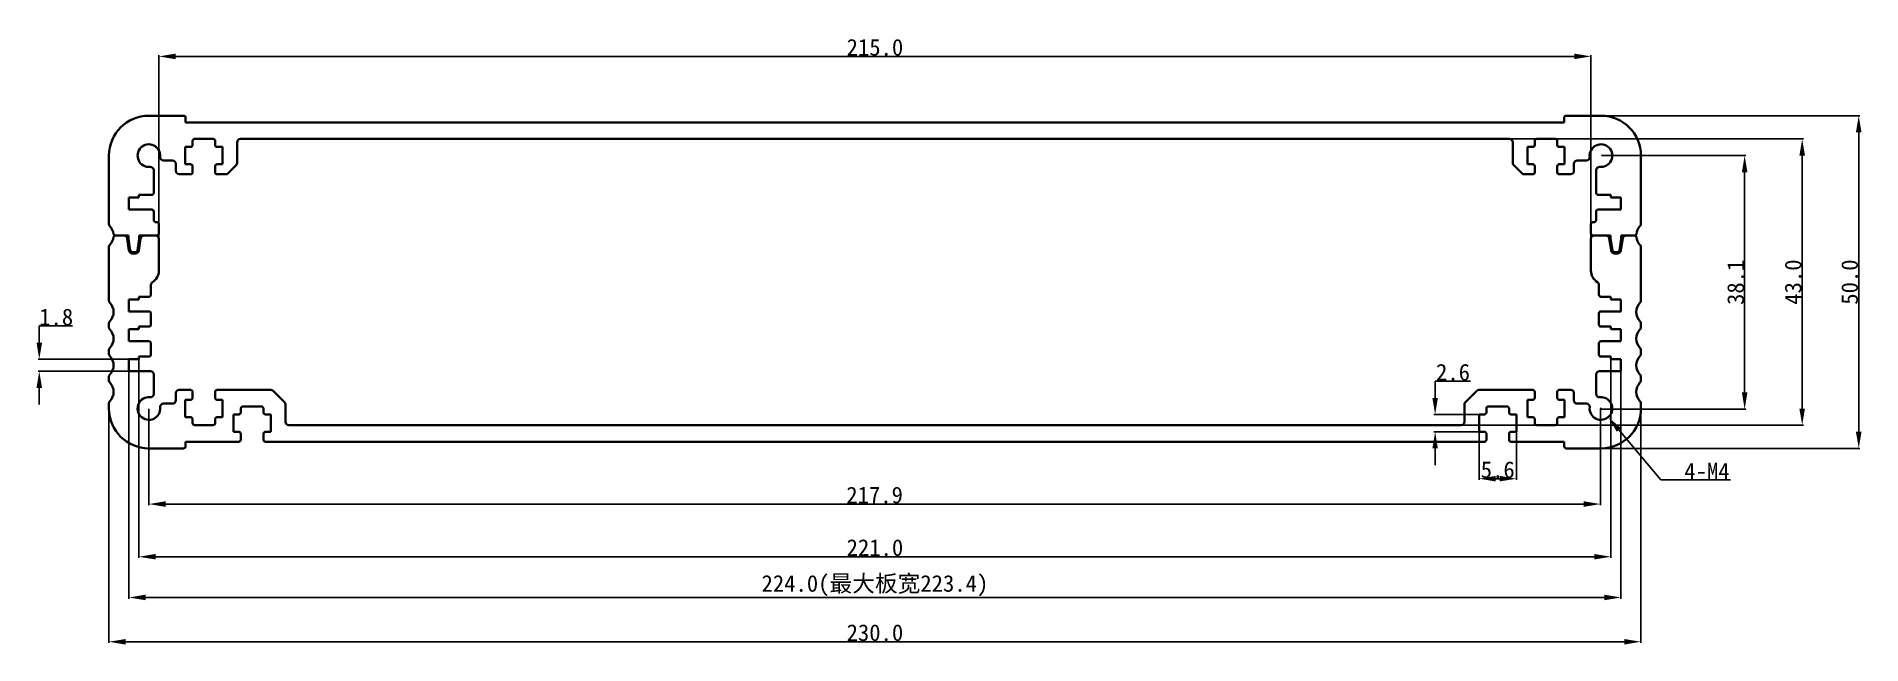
# Model space of a CAD drawing. Header units: inches. Extents: x -11 to 263, y -29 to 62.
import ezdxf

# ---------------------------------------------------------------- set-up
doc = ezdxf.new("R2010")
doc.units = ezdxf.units.IN
doc.header["$MEASUREMENT"] = 0
doc.layers.add('1', color=30, linetype='Continuous')
doc.layers.add('Visible (ISO)', color=7, linetype='Continuous', lineweight=35)
doc.styles.get("Standard").update_dxf_attribs({"font": 'simhei.ttf'})
doc.dimstyles.get("Standard").update_dxf_attribs({"dimtxt": 2.5, "dimasz": 2.5, "dimexe": 0.18, "dimexo": 0.0625, "dimgap": 0.09, "dimtad": 1, "dimtoh": 1, "dimdec": 1, "dimzin": 0, "dimdsep": 46, "dimtxsty": 'Standard', "dimcen": 0.09, "dimadec": 0, "dimazin": 0, "dimtfac": 1, "dimtdec": 1, "dimtofl": 0, "dimtmove": 0, "dimatfit": 3, "dimfxl": 1, "dimtolj": 1, "dimtzin": 0, "dimarcsym": 0})

# ---------------------------------------------------------------- blocks, each defined once
blk = doc.blocks.new('*D1')
at = {"color": 0, "lineweight": -2}
for p, q in [((0, 5.94), (0, -29.23)), ((230, 5.94), (230, -29.23)), ((2.5, -29.05), (227.5, -29.05))]:
    blk.add_line(p, q, dxfattribs=at)
at = {"color": 0}
for points in [[(2.5, -28.64), (2.5, -29.47), (0, -29.05)], [(227.5, -28.64), (227.5, -29.47), (230, -29.05)]]:
    blk.add_solid(points, dxfattribs=at)
at = {"layer": 'Defpoints', "color": 0}
for p in [(0, 6), (230, 6), (230, -29.05)]:
    blk.add_point(p, dxfattribs=at)
at = {"color": 0, "insert": (115, -27.7), "char_height": 2.5, "attachment_point": 5}
blk.add_mtext('\\A1;230.0', dxfattribs=at)
blk = doc.blocks.new('*D2')
at = {"color": 0, "lineweight": -2}
for p, q in [((221.41, 50), (262.88, 50)), ((262.7, 2.5), (262.7, 47.5)), ((221.46, 0), (262.88, 0))]:
    blk.add_line(p, q, dxfattribs=at)
at = {"color": 0}
for points in [[(262.28, 47.5), (263.12, 47.5), (262.7, 50)], [(262.28, 2.5), (263.12, 2.5), (262.7, 0)]]:
    blk.add_solid(points, dxfattribs=at)
at = {"layer": 'Defpoints', "color": 0}
for p in [(221.35, 50), (262.7, 50), (221.4, 0)]:
    blk.add_point(p, dxfattribs=at)
at = {"color": 0, "insert": (261.35, 25), "char_height": 2.5, "attachment_point": 5, "rotation": 90}
blk.add_mtext('\\A1;50.0', dxfattribs=at)
blk = doc.blocks.new('*D3')
at = {"layer": '1', "color": 0, "lineweight": -2}
for p, q in [((3, 11.54), (3, -22.58)), ((227, 11.54), (227, -22.58)), ((224.5, -22.4), (5.5, -22.4))]:
    blk.add_line(p, q, dxfattribs=at)
at = {"layer": '1', "color": 0}
for points in [[(5.5, -21.98), (5.5, -22.81), (3, -22.4)], [(224.5, -21.98), (224.5, -22.81), (227, -22.4)]]:
    blk.add_solid(points, dxfattribs=at)
at = {"layer": 'Defpoints', "color": 0}
for p in [(3, 11.6), (227, 11.6), (3, -22.4)]:
    blk.add_point(p, dxfattribs=at)
at = {"layer": '1', "color": 0, "insert": (115, -20.62), "char_height": 2.5, "attachment_point": 5}
blk.add_mtext('\\A1;224.0(最大板宽223.4)', dxfattribs=at)
blk = doc.blocks.new('*D4')
at = {"color": 0, "lineweight": -2}
for p, q in [((7.5, 29.16), (7.5, 59.09)), ((220, 58.91), (10, 58.91)), ((222.5, 29.16), (222.5, 59.09))]:
    blk.add_line(p, q, dxfattribs=at)
at = {"color": 0}
for points in [[(10, 59.33), (10, 58.49), (7.5, 58.91)], [(220, 59.33), (220, 58.49), (222.5, 58.91)]]:
    blk.add_solid(points, dxfattribs=at)
at = {"layer": 'Defpoints', "color": 0}
for p in [(7.5, 58.91), (7.5, 29.1), (222.5, 29.1)]:
    blk.add_point(p, dxfattribs=at)
at = {"color": 0, "insert": (115, 60.26), "char_height": 2.5, "attachment_point": 5}
blk.add_mtext('\\A1;215.0', dxfattribs=at)
blk = doc.blocks.new('*D5')
at = {"color": 0, "lineweight": -2}
for p, q in [((134.68, 46.5), (254.39, 46.5)), ((254.21, 6), (254.21, 44)), ((134.98, 3.5), (254.39, 3.5))]:
    blk.add_line(p, q, dxfattribs=at)
at = {"color": 0}
for points in [[(253.79, 44), (254.63, 44), (254.21, 46.5)], [(253.79, 6), (254.63, 6), (254.21, 3.5)]]:
    blk.add_solid(points, dxfattribs=at)
at = {"layer": 'Defpoints', "color": 0}
for p in [(134.62, 46.5), (254.21, 46.5), (134.91, 3.5)]:
    blk.add_point(p, dxfattribs=at)
at = {"color": 0, "insert": (252.86, 25), "char_height": 2.5, "attachment_point": 5, "rotation": 90}
blk.add_mtext('\\A1;43.0', dxfattribs=at)
blk = doc.blocks.new('*D6')
at = {"color": 0, "lineweight": -2}
for p, q in [((-10.46, 15.9), (-10.46, 18.4)), ((-10.46, 18.4), (-5.48, 18.4)), ((2.94, 13.4), (-10.64, 13.4)), ((2.94, 11.6), (-10.64, 11.6)), ((-10.46, 9.1), (-10.46, 6.6))]:
    blk.add_line(p, q, dxfattribs=at)
at = {"color": 0}
for points in [[(-10.87, 15.9), (-10.04, 15.9), (-10.46, 13.4)], [(-10.87, 9.1), (-10.04, 9.1), (-10.46, 11.6)]]:
    blk.add_solid(points, dxfattribs=at)
at = {"layer": 'Defpoints', "color": 0}
for p in [(-10.46, 13.4), (3, 13.4), (3, 11.6)]:
    blk.add_point(p, dxfattribs=at)
at = {"color": 0, "insert": (-7.92, 19.74), "char_height": 2.5, "attachment_point": 5}
blk.add_mtext('\\A1;1.8', dxfattribs=at)
blk = doc.blocks.new('*D7')
at = {"color": 0, "lineweight": -2}
for p, q in [((199.11, 7.6), (199.11, 10.1)), ((199.11, 10.1), (204.39, 10.1)), ((205.64, 5.1), (198.93, 5.1)), ((205.64, 2.5), (198.93, 2.5)), ((199.11, 0), (199.11, -2.5))]:
    blk.add_line(p, q, dxfattribs=at)
at = {"color": 0}
for points in [[(198.69, 7.6), (199.52, 7.6), (199.11, 5.1)], [(198.69, 0), (199.52, 0), (199.11, 2.5)]]:
    blk.add_solid(points, dxfattribs=at)
at = {"layer": 'Defpoints', "color": 0}
for p in [(199.11, 5.1), (205.7, 5.1), (205.7, 2.5)]:
    blk.add_point(p, dxfattribs=at)
at = {"color": 0, "insert": (201.79, 11.44), "char_height": 2.5, "attachment_point": 5}
blk.add_mtext('\\A1;2.6', dxfattribs=at)
blk = doc.blocks.new('*D8')
at = {"color": 0, "lineweight": -2}
for p, q in [((205.7, 2.44), (205.7, -4.73)), ((211.3, 2.44), (211.3, -4.73)), ((208.8, -4.55), (208.2, -4.55))]:
    blk.add_line(p, q, dxfattribs=at)
at = {"color": 0}
for points in [[(208.2, -4.13), (208.2, -4.96), (205.7, -4.55)], [(208.8, -4.13), (208.8, -4.96), (211.3, -4.55)]]:
    blk.add_solid(points, dxfattribs=at)
at = {"layer": 'Defpoints', "color": 0}
for p in [(205.7, 2.5), (211.3, 2.5), (205.7, -4.55)]:
    blk.add_point(p, dxfattribs=at)
at = {"color": 0, "insert": (208.5, -3.21), "char_height": 2.5, "attachment_point": 5}
blk.add_mtext('\\A1;5.6', dxfattribs=at)
blk = doc.blocks.new('*D9')
at = {"color": 0, "lineweight": -2}
for p, q in [((223.91, 6), (224.09, 6)), ((224, 5.91), (224, 6.09)), ((233, -4.74), (226.7, 2.78)), ((243.46, -4.74), (233, -4.74))]:
    blk.add_line(p, q, dxfattribs=at)
at = {"color": 0}
blk.add_solid([(227.02, 3.05), (226.38, 2.51), (225.09, 4.7)], dxfattribs=at)
at = {"layer": 'Defpoints', "color": 0}
for p in [(224, 6), (225.09, 4.7)]:
    blk.add_point(p, dxfattribs=at)
at = {"color": 0, "insert": (239.92, -3.4), "char_height": 2.5, "attachment_point": 5}
blk.add_mtext('\\A1;4-M4', dxfattribs=at)
blk = doc.blocks.new('*D10')
at = {"color": 0, "lineweight": -2}
for p, q in [((224.06, 44), (245.75, 44)), ((245.57, 41.5), (245.57, 8.41)), ((224.06, 5.91), (245.75, 5.91))]:
    blk.add_line(p, q, dxfattribs=at)
at = {"color": 0}
for points in [[(245.16, 41.5), (245.99, 41.5), (245.57, 44)], [(245.16, 8.41), (245.99, 8.41), (245.57, 5.91)]]:
    blk.add_solid(points, dxfattribs=at)
at = {"layer": 'Defpoints', "color": 0}
for p in [(224, 44), (224, 5.91), (245.57, 5.91)]:
    blk.add_point(p, dxfattribs=at)
at = {"color": 0, "insert": (244.23, 24.96), "char_height": 2.5, "attachment_point": 5, "rotation": 90}
blk.add_mtext('\\A1;38.1', dxfattribs=at)
blk = doc.blocks.new('*D11')
at = {"color": 0, "lineweight": -2}
for p, q in [((4.5, 13.34), (4.5, -16.46)), ((225.5, 13.34), (225.5, -16.46)), ((7, -16.28), (223, -16.28))]:
    blk.add_line(p, q, dxfattribs=at)
at = {"color": 0}
for points in [[(7, -15.86), (7, -16.69), (4.5, -16.28)], [(223, -15.86), (223, -16.69), (225.5, -16.28)]]:
    blk.add_solid(points, dxfattribs=at)
at = {"layer": 'Defpoints', "color": 0}
for p in [(4.5, 13.4), (225.5, 13.4), (225.5, -16.28)]:
    blk.add_point(p, dxfattribs=at)
at = {"color": 0, "insert": (115, -14.92), "char_height": 2.5, "attachment_point": 5}
blk.add_mtext('\\A1;221.0', dxfattribs=at)
blk = doc.blocks.new('*D12')
at = {"color": 0, "lineweight": -2}
for p, q in [((6, 5.94), (6, -8.54)), ((223.91, 5.94), (223.91, -8.54)), ((8.5, -8.36), (221.41, -8.36))]:
    blk.add_line(p, q, dxfattribs=at)
at = {"color": 0}
for points in [[(8.5, -7.94), (8.5, -8.78), (6, -8.36)], [(221.41, -7.94), (221.41, -8.78), (223.91, -8.36)]]:
    blk.add_solid(points, dxfattribs=at)
at = {"layer": 'Defpoints', "color": 0}
for p in [(6, 6), (223.91, 6), (223.91, -8.36)]:
    blk.add_point(p, dxfattribs=at)
at = {"color": 0, "insert": (114.95, -7.02), "char_height": 2.5, "attachment_point": 5}
blk.add_mtext('\\A1;217.9', dxfattribs=at)

msp = doc.modelspace()

# ---------------------------------------------------------------- linework, layer by layer
at = {"layer": 'Visible (ISO)'}
for p, q in [((11.3, 50), (6, 50)), ((11.5, 49), (11.5, 49.8)), ((218.5, 49.8), (218.5, 49)), ((224, 50), (218.7, 50)), ((218.5, 49), (11.5, 49)), ((0, 44), (0, 33.73)), ((11.45, 42.7), (11.45, 45.3)), ((11.45, 45.3), (12.25, 45.3)), ((12.55, 45.6), (12.55, 46.2)), ((12.85, 46.5), (15.65, 46.5)), ((15.95, 46.2), (15.95, 45.6)), ((16.25, 45.3), (17.05, 45.3)), ((17.05, 45.3), (17.05, 42.7)), ((19.25, 42.91), (19.25, 46)), ((19.75, 46.5), (210.25, 46.5)), ((210.75, 46), (210.75, 42.91)), ((212.95, 42.7), (212.95, 45.3)), ((212.95, 45.3), (213.75, 45.3)), ((214.05, 45.6), (214.05, 46.2)), ((214.35, 46.5), (217.15, 46.5)), ((217.45, 46.2), (217.45, 45.6)), ((217.75, 45.3), (218.55, 45.3)), ((218.55, 45.3), (218.55, 42.7)), ((230, 33.73), (230, 44)), ((6.73, 38.4), (6.73, 41.81)), ((8.19, 43.27), (9.55, 43.27)), ((10.05, 42.77), (10.05, 41.7)), ((10.55, 41.2), (12.25, 41.2)), ((12.25, 42.7), (11.45, 42.7)), ((12.55, 41.5), (12.55, 42.4)), ((15.95, 42.4), (15.95, 41.5)), ((17.05, 42.7), (16.25, 42.7)), ((16.25, 41.2), (17.54, 41.2)), ((17.9, 41.35), (19.1, 42.55)), ((210.9, 42.55), (212.1, 41.35)), ((212.46, 41.2), (213.75, 41.2)), ((213.75, 42.7), (212.95, 42.7)), ((214.05, 41.5), (214.05, 42.4)), ((217.45, 42.4), (217.45, 41.5)), ((218.55, 42.7), (217.75, 42.7)), ((217.75, 41.2), (219.45, 41.2)), ((219.95, 41.7), (219.95, 42.77)), ((220.45, 43.27), (221.81, 43.27)), ((223.27, 41.81), (223.27, 38.4)), ((3, 35.9), (3, 37.7)), ((3, 37.7), (4.5, 37.7)), ((6.43, 35.9), (3, 35.9)), ((4.5, 37.7), (4.5, 38.1)), ((4.5, 38.1), (6.43, 38.1)), ((223.57, 38.1), (225.5, 38.1)), ((227, 35.9), (223.57, 35.9)), ((225.5, 38.1), (225.5, 37.7)), ((225.5, 37.7), (227, 37.7)), ((227, 37.7), (227, 35.9)), ((6.73, 34.3), (6.73, 35.6)), ((7.2, 34), (7.03, 34)), ((7.5, 32.3), (7.5, 33.7)), ((222.5, 33.7), (222.5, 32.3)), ((222.97, 34), (222.8, 34)), ((223.27, 35.6), (223.27, 34.3)), ((0, 30.27), (0, 22.23)), ((0.98, 32), (2.95, 32)), ((0.98, 32), (2.24, 32)), ((2.74, 31.57), (3.01, 29.73)), ((2.95, 32), (2.95, 31.5)), ((2.95, 31.5), (3.21, 29.76)), ((4.29, 29.76), (4.55, 31.5)), ((4.49, 29.73), (4.76, 31.57)), ((4.55, 31.5), (4.55, 32)), ((4.55, 32), (7.2, 32)), ((5.26, 32), (7, 32)), ((7.5, 26.7), (7.5, 31.5)), ((222.5, 31.5), (222.5, 26.7)), ((222.8, 32), (225.45, 32)), ((223, 32), (224.74, 32)), ((225.24, 31.57), (225.51, 29.73)), ((225.45, 32), (225.45, 31.5)), ((225.45, 31.5), (225.71, 29.76)), ((226.79, 29.76), (227.05, 31.5)), ((226.99, 29.73), (227.26, 31.57)), ((227.05, 31.5), (227.05, 32)), ((227.05, 32), (229.02, 32)), ((227.76, 32), (229.02, 32)), ((230, 22.23), (230, 30.27)), ((3.51, 29.5), (3.99, 29.5)), ((3.51, 29.3), (3.99, 29.3)), ((226.01, 29.5), (226.49, 29.5)), ((226.01, 29.3), (226.49, 29.3)), ((3, 20.6), (3, 22.4)), ((3, 22.4), (4.5, 22.4)), ((4.5, 22.4), (4.5, 22.8)), ((4.5, 22.8), (6, 22.8)), ((6.3, 23.1), (6.3, 24.56)), ((223.7, 24.56), (223.7, 23.1)), ((224, 22.8), (225.5, 22.8)), ((225.5, 22.8), (225.5, 22.4)), ((225.5, 22.4), (227, 22.4)), ((227, 22.4), (227, 20.6)), ((6, 20.6), (3, 20.6)), ((6.3, 18.6), (6.3, 20.3)), ((223.7, 20.3), (223.7, 18.6)), ((227, 20.6), (224, 20.6)), ((0, 18.77), (0, 18.23)), ((3, 16.1), (3, 17.9)), ((3, 17.9), (4.5, 17.9)), ((4.5, 17.9), (4.5, 18.3)), ((4.5, 18.3), (6, 18.3)), ((224, 18.3), (225.5, 18.3)), ((225.5, 18.3), (225.5, 17.9)), ((225.5, 17.9), (227, 17.9)), ((227, 17.9), (227, 16.1)), ((230, 18.23), (230, 18.77)), ((0, 14.77), (0, 14.23)), ((6, 16.1), (3, 16.1)), ((4.5, 13.4), (4.5, 13.8)), ((4.5, 13.8), (6, 13.8)), ((6.3, 14.1), (6.3, 15.8)), ((223.7, 15.8), (223.7, 14.1)), ((227, 16.1), (224, 16.1)), ((224, 13.8), (225.5, 13.8)), ((225.5, 13.8), (225.5, 13.4)), ((230, 14.23), (230, 14.77)), ((3, 11.6), (3, 13.4)), ((3, 13.4), (4.5, 13.4)), ((6.23, 11.6), (3, 11.6)), ((6.73, 8.19), (6.73, 11.1)), ((223.27, 11.1), (223.27, 8.19)), ((227, 11.6), (223.77, 11.6)), ((225.5, 13.4), (227, 13.4)), ((227, 13.4), (227, 11.6)), ((0, 10.77), (0, 10.23)), ((10.05, 8.3), (10.05, 7.23)), ((12.25, 8.8), (10.55, 8.8)), ((12.55, 7.6), (12.55, 8.5)), ((15.95, 8.5), (15.95, 7.6)), ((24.29, 8.8), (16.25, 8.8)), ((26.35, 6.95), (24.65, 8.65)), ((205.35, 8.65), (203.65, 6.95)), ((213.75, 8.8), (205.71, 8.8)), ((214.05, 7.6), (214.05, 8.5)), ((217.45, 8.5), (217.45, 7.6)), ((219.45, 8.8), (217.75, 8.8)), ((219.95, 7.23), (219.95, 8.3)), ((230, 10.23), (230, 10.77)), ((0, 6.77), (0, 6)), ((9.55, 6.73), (8.19, 6.73)), ((11.45, 4.7), (11.45, 7.3)), ((11.45, 7.3), (12.25, 7.3)), ((16.25, 7.3), (17.05, 7.3)), ((17.05, 7.3), (17.05, 4.7)), ((19.8, 5.4), (19.8, 6)), ((20.1, 6.3), (22.9, 6.3)), ((23.2, 6), (23.2, 5.4)), ((26.5, 4), (26.5, 6.59)), ((203.5, 6.59), (203.5, 4)), ((206.8, 5.4), (206.8, 6)), ((207.1, 6.3), (209.9, 6.3)), ((210.2, 6), (210.2, 5.4)), ((212.95, 4.7), (212.95, 7.3)), ((212.95, 7.3), (213.75, 7.3)), ((217.75, 7.3), (218.55, 7.3)), ((218.55, 7.3), (218.55, 4.7)), ((221.81, 6.73), (220.45, 6.73)), ((230, 6), (230, 6.77)), ((12.25, 4.7), (11.45, 4.7)), ((12.55, 3.8), (12.55, 4.4)), ((15.65, 3.5), (12.85, 3.5)), ((15.95, 4.4), (15.95, 3.8)), ((17.05, 4.7), (16.25, 4.7)), ((18.7, 2.5), (18.7, 5.1)), ((18.7, 5.1), (19.5, 5.1)), ((23.5, 5.1), (24.3, 5.1)), ((24.3, 5.1), (24.3, 2.5)), ((203, 3.5), (27, 3.5)), ((205.7, 2.5), (205.7, 5.1)), ((205.7, 5.1), (206.5, 5.1)), ((210.5, 5.1), (211.3, 5.1)), ((211.3, 5.1), (211.3, 2.5)), ((213.75, 4.7), (212.95, 4.7)), ((214.05, 3.8), (214.05, 4.4)), ((217.15, 3.5), (214.35, 3.5)), ((217.45, 4.4), (217.45, 3.8)), ((218.55, 4.7), (217.75, 4.7)), ((6, 0), (11.2, 0)), ((11.5, 0.3), (11.5, 1)), ((11.5, 1), (19.5, 1)), ((19.5, 2.5), (18.7, 2.5)), ((19.8, 1.3), (19.8, 2.2)), ((23.2, 2.2), (23.2, 1.3)), ((24.3, 2.5), (23.5, 2.5)), ((23.5, 1), (206.5, 1)), ((206.5, 2.5), (205.7, 2.5)), ((206.8, 1.3), (206.8, 2.2)), ((210.2, 2.2), (210.2, 1.3)), ((211.3, 2.5), (210.5, 2.5)), ((210.5, 1), (218.5, 1)), ((218.5, 1), (218.5, 0.3)), ((218.8, 0), (224, 0))]:
    msp.add_line(p, q, dxfattribs=at)
for centre, radius, start, end in [((6, 44), 6, 90, 180), ((11.3, 49.8), 0.2, 0, 90), ((218.7, 49.8), 0.2, 90, 180), ((224, 44), 6, 0, 90), ((6, 44), 1.7, 353.9969, 275.9899), ((12.25, 45.6), 0.3, 270, 0), ((12.85, 46.2), 0.3, 90, 180), ((15.65, 46.2), 0.3, 0, 90), ((16.25, 45.6), 0.3, 180, 270), ((19.75, 46), 0.5, 90, 180), ((210.25, 46), 0.5, 0, 90), ((213.75, 45.6), 0.3, 270, 0), ((214.35, 46.2), 0.3, 90, 180), ((217.15, 46.2), 0.3, 0, 90), ((217.75, 45.6), 0.3, 180, 270), ((224, 44), 1.7, 264.0101, 186.0031), ((6.23, 41.81), 0.5, 0.0481, 95.9899), ((8.19, 43.77), 0.5, 173.9969, 270), ((9.55, 42.77), 0.5, 0.0019, 90), ((10.55, 41.7), 0.5, 180.0008, 270), ((12.25, 42.4), 0.3, 0, 90), ((12.25, 41.5), 0.3, 270, 0), ((16.25, 42.4), 0.3, 90, 180), ((16.25, 41.5), 0.3, 180, 270), ((17.54, 41.7), 0.5, 270, 315), ((18.75, 42.91), 0.5, 315, 360), ((211.25, 42.91), 0.5, 180, 225), ((212.46, 41.7), 0.5, 225, 270), ((213.75, 42.4), 0.3, 360, 90), ((213.75, 41.5), 0.3, 270, 0), ((217.75, 42.4), 0.3, 90, 180), ((217.75, 41.5), 0.3, 180, 270), ((219.45, 41.7), 0.5, 270, 359.9992), ((220.45, 42.77), 0.5, 90, 179.9981), ((221.81, 43.77), 0.5, 270, 6.0031), ((223.77, 41.81), 0.5, 84.0101, 179.9519), ((6.43, 38.4), 0.3, 270, 0), ((223.57, 38.4), 0.3, 180, 270), ((6.43, 35.6), 0.3, 0, 90), ((223.57, 35.6), 0.3, 90, 180), ((0.5, 33.73), 0.5, 180, 223.9455), ((-1.3, 32), 2, 7.4947, 43.9455), ((7.03, 34.3), 0.3, 180, 270), ((7.2, 33.7), 0.3, 0, 90), ((222.8, 33.7), 0.3, 90, 180), ((222.97, 34.3), 0.3, 270, 0), ((231.3, 32), 2, 136.0545, 172.5053), ((229.5, 33.73), 0.5, 316.0545, 0), ((0.5, 30.27), 0.5, 136.0545, 180), ((-1.3, 32), 2, 316.0545, 352.5053), ((0.98, 32.3), 0.3, 187.4947, 270), ((0.98, 31.7), 0.3, 90, 172.5053), ((2.24, 31.5), 0.5, 8.5308, 90), ((5.26, 31.5), 0.5, 90, 171.4692), ((7, 31.5), 0.5, 360, 90), ((7.2, 32.3), 0.3, 270, 0), ((222.8, 32.3), 0.3, 180, 270), ((223, 31.5), 0.5, 90, 180), ((224.74, 31.5), 0.5, 8.5308, 90), ((227.76, 31.5), 0.5, 90, 171.4692), ((229.02, 32.3), 0.3, 270, 352.5053), ((229.02, 31.7), 0.3, 7.4947, 90), ((231.3, 32), 2, 187.4947, 223.9455), ((229.5, 30.27), 0.5, 360, 43.9455), ((3.51, 29.8), 0.5, 188.5308, 270), ((3.51, 29.8), 0.3, 188.5308, 270), ((3.99, 29.8), 0.3, 270, 351.4692), ((3.99, 29.8), 0.5, 270, 351.4692), ((226.01, 29.8), 0.5, 188.5308, 270), ((226.01, 29.8), 0.3, 188.5308, 270), ((226.49, 29.8), 0.3, 270, 351.4692), ((226.49, 29.8), 0.5, 270, 351.4692), ((6.8, 24.56), 0.5, 121.3323, 180), ((5.5, 26.7), 2, 301.3323, 0), ((224.5, 26.7), 2, 180, 238.6677), ((223.2, 24.56), 0.5, 0, 58.6677), ((0.5, 22.23), 0.5, 180, 223.9455), ((6, 23.1), 0.3, 270, 0), ((224, 23.1), 0.3, 180, 270), ((229.5, 22.23), 0.5, 316.0545, 0), ((-1.3, 20.5), 2, 316.0545, 43.9455), ((6, 20.3), 0.3, 0, 90), ((224, 20.3), 0.3, 90, 180), ((231.3, 20.5), 2, 136.0545, 223.9455), ((0.5, 18.77), 0.5, 136.0545, 180), ((0.5, 18.23), 0.5, 180, 223.9455), ((-1.3, 16.5), 2, 316.0545, 43.9455), ((6, 18.6), 0.3, 270, 0), ((224, 18.6), 0.3, 180, 270), ((231.3, 16.5), 2, 136.0545, 223.9455), ((229.5, 18.77), 0.5, 0, 43.9455), ((229.5, 18.23), 0.5, 316.0545, 0), ((0.5, 14.77), 0.5, 136.0545, 180), ((0.5, 14.23), 0.5, 180, 223.9455), ((-1.3, 12.5), 2, 316.0545, 43.9455), ((6, 15.8), 0.3, 0, 90), ((6, 14.1), 0.3, 270, 0), ((224, 15.8), 0.3, 90, 180), ((224, 14.1), 0.3, 180, 270), ((231.3, 12.5), 2, 136.0545, 223.9455), ((229.5, 14.77), 0.5, 0, 43.9455), ((229.5, 14.23), 0.5, 316.0545, 0), ((0.5, 10.77), 0.5, 136.0545, 180), ((6.23, 11.1), 0.5, 359.9517, 90), ((223.77, 11.1), 0.5, 90, 180.0483), ((229.5, 10.77), 0.5, 0, 43.9455), ((0.5, 10.23), 0.5, 180, 223.9455), ((-1.3, 8.5), 2, 316.0545, 43.9455), ((10.55, 8.3), 0.5, 90, 180), ((12.25, 8.5), 0.3, 360, 90), ((16.25, 8.5), 0.3, 90, 180), ((24.29, 8.3), 0.5, 45, 90), ((205.71, 8.3), 0.5, 90, 135), ((213.75, 8.5), 0.3, 360, 90), ((217.75, 8.5), 0.3, 90, 180), ((219.45, 8.3), 0.5, 0, 90), ((231.3, 8.5), 2, 136.0545, 223.9455), ((229.5, 10.23), 0.5, 316.0545, 0), ((0.5, 6.77), 0.5, 136.0545, 180), ((6, 6), 6, 180, 270), ((6, 6), 1.7, 84.0104, 6.0031), ((6.23, 8.19), 0.5, 264.0104, 359.9517), ((8.19, 6.23), 0.5, 90, 186.0031), ((9.55, 7.23), 0.5, 270, 0), ((12.25, 7.6), 0.3, 270, 0), ((16.25, 7.6), 0.3, 180, 270), ((20.1, 6), 0.3, 90, 180), ((22.9, 6), 0.3, 0, 90), ((26, 6.59), 0.5, 0, 45), ((204, 6.59), 0.5, 135, 180), ((207.1, 6), 0.3, 90, 180), ((209.9, 6), 0.3, 0, 90), ((213.75, 7.6), 0.3, 270, 0), ((217.75, 7.6), 0.3, 180, 270), ((220.45, 7.23), 0.5, 180, 270), ((221.81, 6.23), 0.5, 353.9969, 90), ((224, 6), 1.7, 173.9969, 95.9896), ((223.77, 8.19), 0.5, 180.0483, 275.9896), ((224, 6), 6, 270, 360), ((229.5, 6.77), 0.5, 0, 43.9455), ((12.25, 4.4), 0.3, 360, 90), ((12.85, 3.8), 0.3, 180, 270), ((15.65, 3.8), 0.3, 270, 0), ((16.25, 4.4), 0.3, 90, 180), ((19.5, 5.4), 0.3, 270, 0), ((23.5, 5.4), 0.3, 180, 270), ((27, 4), 0.5, 180, 270), ((203, 4), 0.5, 270, 0), ((206.5, 5.4), 0.3, 270, 0), ((210.5, 5.4), 0.3, 180, 270), ((213.75, 4.4), 0.3, 360, 90), ((214.35, 3.8), 0.3, 180, 270), ((217.15, 3.8), 0.3, 270, 360), ((217.75, 4.4), 0.3, 90, 180), ((11.2, 0.3), 0.3, 270, 0), ((19.5, 2.2), 0.3, 0, 90), ((19.5, 1.3), 0.3, 270, 0), ((23.5, 2.2), 0.3, 90, 180), ((23.5, 1.3), 0.3, 180, 270), ((206.5, 2.2), 0.3, 360, 90), ((206.5, 1.3), 0.3, 270, 360), ((210.5, 2.2), 0.3, 90, 180), ((210.5, 1.3), 0.3, 180, 270), ((218.8, 0.3), 0.3, 180, 270)]:
    msp.add_arc(centre, radius, start, end, dxfattribs=at)

# ---------------------------------------------------------------- dimensions: what is measured, and where the dimension line sits
dim = msp.add_linear_dim(base=(7.5, 58.91), p1=(222.5, 29.1), p2=(7.5, 29.1), dimstyle='Standard')
dim.commit()
dim.dimension.update_dxf_attribs({"geometry": '*D4', "text_midpoint": (115, 58.91), "dimtype": 160})
for base, p1, p2, picture, middle in [((262.7, 50), (221.4, 0), (221.35, 50), '*D2', (262.7, 25)), ((254.21, 46.5), (134.91, 3.5), (134.62, 46.5), '*D5', (254.21, 25))]:
    dim = msp.add_linear_dim(base=base, p1=p1, p2=p2, angle=90, dimstyle='Standard')
    dim.commit()
    dim.dimension.update_dxf_attribs({"geometry": picture, "text_midpoint": middle, "dimtype": 160})
for base, p1, p2, angle, picture, middle in [((245.57, 5.91), (224, 44), (224, 5.91), 90, '*D10', (244.23, 24.96)), ((199.11, 5.1), (205.7, 2.5), (205.7, 5.1), 90, '*D7', (201.79, 11.44)), ((205.7, -4.55), (211.3, 2.5), (205.7, 2.5), 0, '*D8', (208.5, -3.21))]:
    dim = msp.add_linear_dim(base=base, p1=p1, p2=p2, angle=angle, dimstyle='Standard')
    dim.commit()
    dim.dimension.update_dxf_attribs({"geometry": picture, "text_midpoint": middle})
dim = msp.add_aligned_dim(p1=(3, 11.6), p2=(3, 13.4), distance=13.46, dimstyle='Standard')
dim.commit()
dim.dimension.update_dxf_attribs({"geometry": '*D6', "text_midpoint": (-7.92, 19.74)})
for base, p1, p2, picture, middle in [((225.5, -16.28), (4.5, 13.4), (225.5, 13.4), '*D11', (115, -14.92)), ((230, -29.05), (0, 6), (230, 6), '*D1', (115, -27.7)), ((223.91, -8.36), (6, 6), (223.91, 6), '*D12', (114.95, -7.02))]:
    dim = msp.add_linear_dim(base=base, p1=p1, p2=p2, dimstyle='Standard')
    dim.commit()
    dim.dimension.update_dxf_attribs({"geometry": picture, "text_midpoint": middle})
dim = msp.add_radius_dim(center=(224, 6), mpoint=(225.09, 4.7), text='4-M4', dimstyle='Standard')
dim.commit()
dim.dimension.update_dxf_attribs({"geometry": '*D9', "text_midpoint": (239.92, -4.74), "dimtype": 164})
at = {"layer": '1'}
dim = msp.add_linear_dim(base=(3, -22.4), p1=(227, 11.6), p2=(3, 11.6), text='<>(最大板宽223.4)', dimstyle='Standard', dxfattribs=at)
dim.commit()
dim.dimension.update_dxf_attribs({"geometry": '*D3', "text_midpoint": (115, -22.4), "dimtype": 160})

doc.saveas('drawing.dxf')
